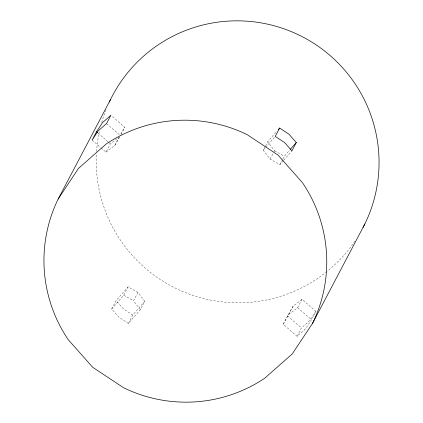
<?xml version="1.0" encoding="UTF-8"?>
<svg xmlns="http://www.w3.org/2000/svg" width="423" height="423" viewBox="0 0 423 423"><rect width="100%" height="100%" fill="white"/><g stroke="black" fill="none" stroke-linecap="round" stroke-linejoin="round"><path stroke-width="0.32" stroke-dasharray="2.12 1.59" d="M101.028 147.849L105.988 152.153L110.377 143.815L118.747 137.401M105.988 152.153L114.882 145.338L119.27 137.004M121.004 134.498L124.806 127.275L111.423 115.653M111.693 308.991L116.092 300.626L128.121 286.842L137.903 292.404L144.777 301.303L140.373 309.668L128.343 323.452L119.069 317.313L111.693 308.991L123.717 295.206L128.121 286.842M140.373 309.668L133.499 300.769L137.903 292.404M128.343 323.452L132.748 315.087L144.777 301.303M283.331 160.698L279.894 164.637L270.112 159.074L263.238 150.176L265.284 146.284M265.575 145.729L267.627 141.837L277.076 131.008M270.112 159.074L273.618 152.402M273.914 151.846L274.495 150.736L267.627 141.837M279.894 164.637L282.527 159.635M282.818 159.08L284.277 156.299L289.861 149.901M283.193 324.235L293.113 306.167L302.011 299.357L315.891 311.407L311.502 319.74L305.385 328.967L297.068 336.285L283.193 324.235L293.113 306.167M288.729 314.506L297.623 307.69L302.011 299.357M297.068 336.285L301.456 327.952L309.768 320.629L315.891 311.407M120.899 134.139L124.806 127.275M114.882 145.338L120.418 135.609M263.238 150.176L265.385 147.712M265.813 147.22L274.834 136.883M283.759 160.206L291.918 150.847M274.495 150.736L284.277 156.299M123.717 295.206L133.499 300.769M132.748 315.087L123.474 308.949L116.092 300.626M106.543 123.558L119.429 134.747M97.983 133.055L107.897 141.663M108.394 142.091L110.377 143.815M297.623 307.69L311.502 319.74M92.108 140.098L100.537 147.416M287.577 315.896L301.456 327.952M354.95 241.068A141.573 140.827 27.8 0 1 327.465 271.101M326.953 271.518A141.573 140.827 27.8 0 1 173.768 287.328A141.573 140.827 27.8 0 1 96.412 154.146M96.571 151.497A141.573 140.827 27.8 0 1 99.31 131.976M101.705 122.4A141.573 140.827 27.8 0 1 106.448 108.648"/><path stroke-width="0.63" d="M364.838 223.979L312.549 323.336L292.224 353.972L264.613 378.284A141.573 140.827 27.8 0 1 123.564 387.722L92.748 367.323L68.246 339.69A141.573 140.827 27.8 0 1 58.163 199.022L110.451 99.664M96.497 131.764L92.108 140.098L98.226 130.876L106.543 123.558L110.926 115.22L102.615 122.543L96.497 131.764L97.486 132.626M279.651 128.053L275.267 136.386L284.542 142.53L291.918 150.847L296.306 142.514L288.93 134.197L279.651 128.053L278.366 129.528M58.163 199.022L78.488 168.386L106.099 144.074A141.573 140.827 27.8 0 1 247.148 134.636L277.964 155.035L302.466 182.667A141.573 140.827 27.8 0 1 312.549 323.336M290.294 149.409L296.306 142.514M109.33 102.017A141.573 140.827 27.8 0 1 300.029 35.564A141.573 140.827 27.8 0 1 363.071 227.479"/></g></svg>
